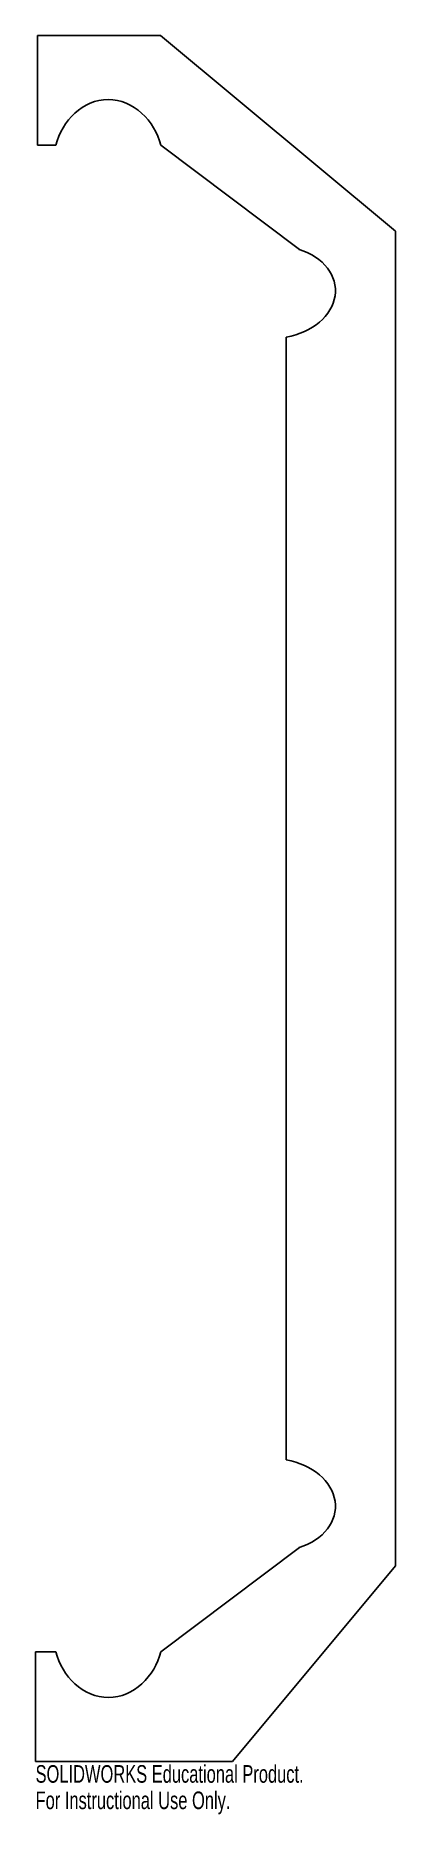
# Model space of a CAD drawing. Header units: millimetres. Extents: x 900 to 999, y -252 to 237.
import ezdxf

# ---------------------------------------------------------------- set-up
doc = ezdxf.new("R2010")
doc.units = ezdxf.units.MM
doc.styles.add('SLDTEXTSTYLE0', font='TXT', dxfattribs={"width": 0.7})

msp = doc.modelspace()

# ---------------------------------------------------------------- linework, layer by layer
at = {"color": 7, "linetype": 'Continuous', "lineweight": 25}
for p, q in [((934.37, 237.13), (900.57, 237.13)), ((900.57, 237.13), (900.57, 206.99)), ((998.91, 183.35), (934.37, 237.13)), ((900.57, 206.99), (905.57, 206.99)), ((934.43, 206.99), (972.5, 178.34)), ((998.91, -183.35), (998.91, 183.35)), ((968.91, 154.25), (968.91, -154.25)), ((972.5, -178.34), (934.43, -206.99)), ((954.1, -237.13), (998.91, -183.35)), ((905.57, -206.99), (900, -206.99)), ((900, -206.99), (900, -237.13)), ((900, -237.13), (954.1, -237.13))]:
    msp.add_line(p, q, dxfattribs=at)
for centre, major_axis, start_param, end_param in [((965.41, 166.6), (17, 0.99), 4.875879, 7.381549), ((965.41, -166.6), (17, -0.99), 5.184822, 7.690491)]:
    msp.add_ellipse(centre, major_axis=major_axis, ratio=0.745618, start_param=start_param, end_param=end_param, dxfattribs=at)
for points in [[(905.57, 206.99), (907.24, 213.79), (913.02, 219.53), (926.86, 219.6), (932.77, 213.74), (934.43, 206.99)], [(934.43, -206.99), (932.79, -213.68), (926.96, -219.55), (913.11, -219.58), (907.23, -213.75), (905.57, -206.99)]]:
    msp.add_open_spline(points, degree=3, knots=[0, 0, 0, 0, 0.5, 0.5, 1, 1, 1, 1], dxfattribs=at)

# ---------------------------------------------------------------- texts
at = {"color": 7, "linetype": 'Continuous', "char_height": 4.8336, "attachment_point": 1, "style": 'SLDTEXTSTYLE0'}
for s, insert in [('SOLIDWORKS Educational Product.', (900, -238.15)), ('For Instructional Use Only.', (900, -245.4))]:
    msp.add_mtext(s, dxfattribs=dict(at, insert=insert))

doc.saveas('drawing.dxf')
